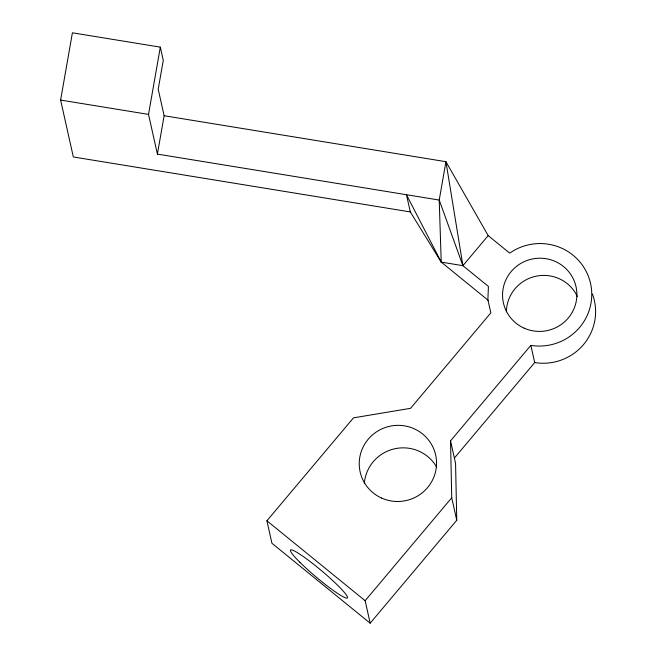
<?xml version="1.0" encoding="UTF-8"?>
<svg xmlns="http://www.w3.org/2000/svg" width="656" height="656" viewBox="0 0 656 656"><rect width="100%" height="100%" fill="white"/><g stroke="black" fill="none" stroke-linecap="round" stroke-linejoin="round"><path stroke-width="0.98" d="M488.351 300.448L441.226 262.113L410.32 211.929L73.333 156.964L60.614 100.065L72.406 32.8L160.318 47.142L163.27 60.368L158.211 89.265L164.123 115.727L157.399 154.103L439.217 200.064L462.906 265.672L488.433 286.442L487.884 299.817L490.868 312.846L410.558 408.327L353.494 417.847L266.91 520.782L271.937 543.283L370.173 623.2L456.756 520.257L455.559 463.349L450.533 440.857L530.852 345.368A52.078 51.209 -12.6 0 0 590.482 283.179A52.078 51.209 -12.6 0 0 509.72 253.134L488.187 235.619L445.941 161.696L164.123 115.727M157.399 154.103L148.527 114.398L160.318 47.142M410.32 211.929L406.474 194.725L441.226 262.113L462.906 265.672L488.187 235.619M454.378 458.06L534.697 362.571A52.078 51.209 -12.6 0 0 592.401 293.97M370.173 623.2L365.146 600.707L451.73 497.765L450.533 440.857M60.614 100.065L148.527 114.398M266.91 520.782L365.146 600.707M530.852 345.368L534.697 362.571M451.73 497.765L456.756 520.257M462.906 265.672L445.941 161.696L439.217 200.064L441.226 262.113M506.391 311.764A37.203 36.58 -12.6 0 1 535.862 276.25A37.203 36.58 -12.6 0 1 577.329 296.479M364.342 483.661A38.688 38.04 -12.6 0 1 394.42 448.835A38.688 38.04 -12.6 0 1 436.658 467.105M524.119 328.148A37.203 36.58 -12.6 0 0 576.731 291.231A37.203 36.58 -12.6 0 0 518.289 265.04A37.203 36.58 -12.6 0 0 524.119 328.148M381.669 498.093A38.688 38.04 -12.6 0 0 436.388 459.7A38.688 38.04 -12.6 0 0 375.601 432.468A38.688 38.04 -12.6 0 0 381.669 498.093M299.833 562.225A37.203 4.157 40.1 0 0 346.95 598.133A37.203 4.157 40.1 0 0 310.165 561.577A37.203 4.157 40.1 0 0 299.833 562.225"/></g></svg>
